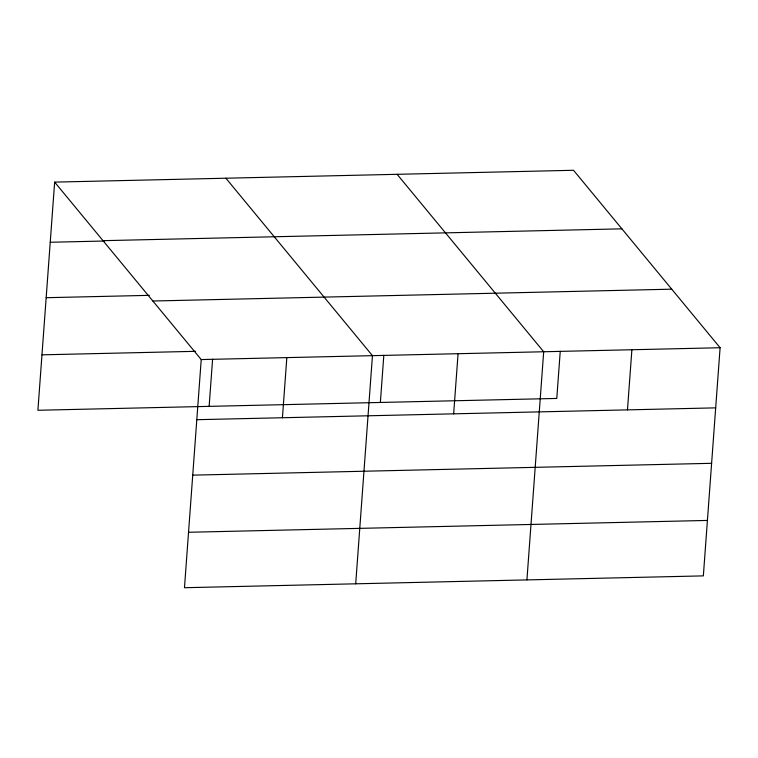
<?xml version="1.0" encoding="UTF-8"?>
<svg xmlns="http://www.w3.org/2000/svg" width="758" height="758" viewBox="0 0 758 758"><rect width="100%" height="100%" fill="white"/><g stroke="black" fill="none" stroke-linecap="round" stroke-linejoin="round"><path stroke-width="1.14" d="M54.652 182.119L201.221 359.567L184.469 587.715L703.348 575.881L720.1 347.733L573.531 170.285L54.652 182.119L37.9 410.267L556.779 398.433L560.247 351.248M209.132 406.364L212.6 359.178M282.421 417.743L286.837 357.615M355.701 583.812L372.453 355.654L225.884 178.215M380.364 402.46L383.823 355.275M453.654 413.84L458.069 353.702M526.924 579.898L543.685 351.75L397.116 174.312M627.472 409.879L631.888 349.741M103.022 240.674L621.901 228.84M50.236 242.257L104.187 241.025M46.162 297.704L149.373 295.345M152.851 301.011L671.73 289.177M41.974 354.829L195.611 351.324M201.221 359.567L720.1 347.733M196.805 419.695L715.685 407.861M192.731 475.143L711.61 463.309M188.534 532.268L707.413 520.433"/></g></svg>
